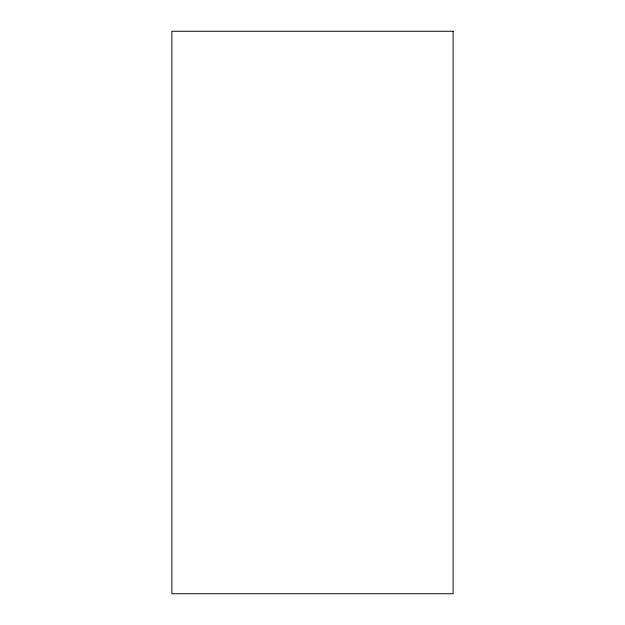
<?xml version="1.0" encoding="UTF-8"?>
<svg xmlns="http://www.w3.org/2000/svg" width="625" height="625" viewBox="0 0 625 625"><rect width="100%" height="100%" fill="white"/><g stroke="black" fill="none" stroke-linecap="round" stroke-linejoin="round"><path stroke-width="0.94" d="M453.125 31.25L171.875 31.25L171.875 593.75L453.125 593.75L453.125 31.25"/></g></svg>
